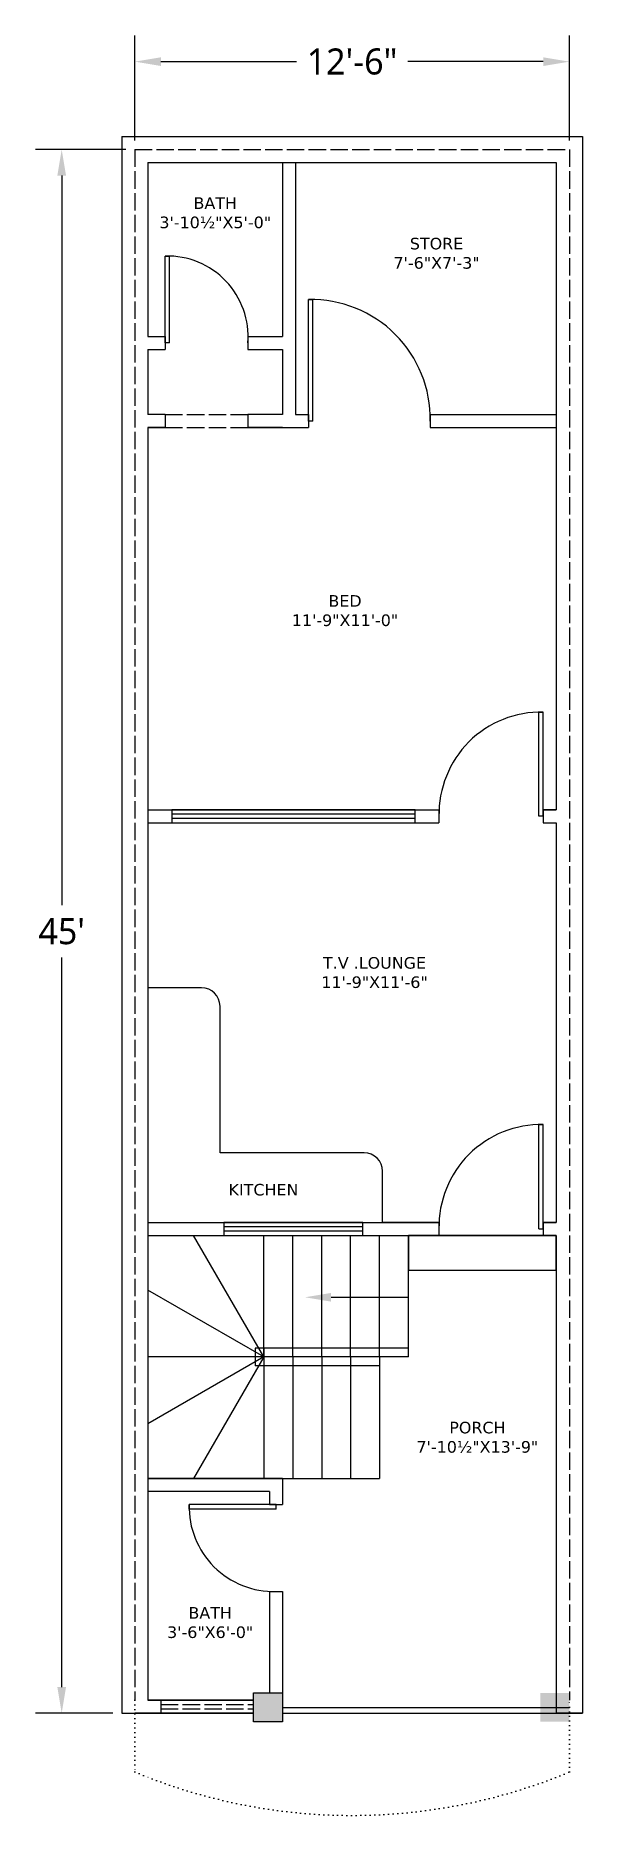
# Model space of a CAD drawing. Header units: inches. Extents: x -30 to 159, y -567 to 48.
import ezdxf

# ---------------------------------------------------------------- set-up
doc = ezdxf.new("R2010")
doc.units = ezdxf.units.IN
doc.header["$LTSCALE"] = 0.5
doc.header["$MEASUREMENT"] = 0
doc.linetypes.add('ACAD_ISO02W100', pattern=[15, 12, -3])
doc.linetypes.add('ACAD_ISO07W100', pattern=[3, 0, -3])
doc.styles.get("Standard").update_dxf_attribs({"font": 'Yu Gothic UI Semilight.ttf'})
doc.dimstyles.get("Standard").update_dxf_attribs({"dimscale": 50, "dimtxt": 0.18, "dimasz": 0.18, "dimexe": 0.18, "dimexo": 0.0625, "dimgap": 0.09, "dimtad": 0, "dimtih": 1, "dimtoh": 1, "dimdec": 8, "dimzin": 0, "dimdsep": 46, "dimlunit": 4, "dimtxsty": 'Standard', "dimcen": 0.09, "dimadec": 0, "dimazin": 2, "dimtfac": 1, "dimtdec": 8, "dimtofl": 0, "dimtmove": 0, "dimatfit": 3, "dimfxl": 1, "dimtolj": 1, "dimtzin": 0, "dimarcsym": 0})

# ---------------------------------------------------------------- blocks, each defined once
blk = doc.blocks.new('*D2')
at = {"color": 0, "lineweight": -2, "transparency": 16777216}
for p, q in [((1.63, 8.38), (-29.5, 8.38)), ((-20.5, -0.62), (-20.5, -252.55)), ((-20.5, -522.62), (-20.5, -270.7)), ((-2.87, -531.62), (-29.5, -531.62))]:
    blk.add_line(p, q, dxfattribs=at)
at = {"color": 0, "transparency": 16777216}
for points in [[(-22, -0.62), (-19, -0.62), (-20.5, 8.38)], [(-22, -522.62), (-19, -522.62), (-20.5, -531.62)]]:
    blk.add_solid(points, dxfattribs=at)
at = {"layer": 'Defpoints', "color": 0, "transparency": 16777216}
for p in [(4.75, 8.38), (-20.5, -531.62), (0.25, -531.62)]:
    blk.add_point(p, dxfattribs=at)
at = {"color": 0, "transparency": 16777216, "insert": (-20.5, -261.62), "char_height": 9, "attachment_point": 5}
blk.add_mtext("\\A1;45'", dxfattribs=at)
blk = doc.blocks.new('*D3')
at = {"color": 0, "lineweight": -2, "transparency": 16777216}
for p, q in [((4.75, 11.5), (4.75, 47.75)), ((154.75, 11.5), (154.75, 47.75)), ((13.75, 38.75), (60.54, 38.75)), ((145.75, 38.75), (98.96, 38.75))]:
    blk.add_line(p, q, dxfattribs=at)
at = {"color": 0, "transparency": 16777216}
for points in [[(13.75, 40.25), (13.75, 37.25), (4.75, 38.75)], [(145.75, 40.25), (145.75, 37.25), (154.75, 38.75)]]:
    blk.add_solid(points, dxfattribs=at)
at = {"layer": 'Defpoints', "color": 0, "transparency": 16777216}
for p in [(154.75, 38.75), (4.75, 8.38), (154.75, 8.38)]:
    blk.add_point(p, dxfattribs=at)
at = {"color": 0, "transparency": 16777216, "insert": (79.75, 38.75), "char_height": 9, "attachment_point": 5}
blk.add_mtext('\\A1;12\'-6"', dxfattribs=at)

msp = doc.modelspace()

# ---------------------------------------------------------------- hatches: boundary and pattern name
at = {"lineweight": 30}
h = msp.add_hatch(color=256, dxfattribs=at)
h.dxf.hatch_style = 1
h.paths.add_polyline_path([(55.75047888, -531.62326514), (55.75047888, -527.12326514), (55.75047888, -524.62326514), (45.75047888, -524.62326514), (45.75047888, -534.62326514), (55.75047888, -534.62326514)])
h = msp.add_hatch(color=256, dxfattribs=at)
h.dxf.hatch_style = 1
h.paths.add_polyline_path([(154.75047888, -531.62326514), (154.75047888, -527.12326514), (154.75047888, -524.62326514), (144.75047888, -524.62326514), (144.75047888, -534.62326514), (154.75047888, -534.62326514)])

# ---------------------------------------------------------------- linework, layer by layer
for p, q in [((0.25047888, 12.87673486), (0.25047888, -531.62326514)), ((0.25047888, 12.87673486), (159.25047888, 12.87673486)), ((159.25047888, 12.87673486), (159.25047888, -531.62326514)), ((9.25047888, 3.87673486), (9.25047888, -56.12326514)), ((9.25047888, 3.87673486), (150.25047888, 3.87673486)), ((9.25047888, 3.87673486), (55.75047888, 3.87673486)), ((55.75047888, 3.87673486), (55.75047888, -56.12326514)), ((60.25047888, 3.87673486), (60.25047888, -83.12326514)), ((150.25047888, 3.87673486), (150.25047888, -219.62326514)), ((15.25047888, -28.37326514), (16.75047888, -28.37326514)), ((64.75047888, -43.37326514), (66.25047888, -43.37326514)), ((9.25047888, -56.12326514), (15.25047888, -56.12326514)), ((9.25047888, -56.12326514), (13.75047888, -56.12326514)), ((9.25047888, -60.62326514), (15.25047888, -60.62326514)), ((9.25047888, -60.62326514), (9.25047888, -83.12326514)), ((13.75047888, -56.12326514), (15.25047888, -56.12326514)), ((15.25047888, -56.12326514), (15.25047888, -60.62326514)), ((16.75047888, -58.37326514), (15.25047888, -58.37326514)), ((43.75047888, -56.12326514), (43.75047888, -60.62326514)), ((43.75047888, -56.12326514), (55.75047888, -56.12326514)), ((43.75047888, -60.62326514), (55.75047888, -60.62326514)), ((55.75047888, -60.62326514), (55.75047888, -83.12326514)), ((15.25047888, -83.12326514), (9.25047888, -83.12326514)), ((15.25047888, -83.12326514), (15.25047888, -87.62326514)), ((55.75047888, -83.12326514), (43.75047888, -83.12326514)), ((43.75047888, -83.12326514), (43.75047888, -87.62326514)), ((60.25047888, -83.12326514), (64.75047888, -83.12326514)), ((60.25047888, -83.12326514), (64.75047888, -83.12326514)), ((64.75047888, -83.12326514), (64.75047888, -87.62326514)), ((106.75047888, -83.12326514), (106.75047888, -87.62326514)), ((106.75047888, -83.12326514), (150.25047888, -83.12326514)), ((9.25047888, -87.62326514), (9.25047888, -527.12326514)), ((9.25047888, -87.62326514), (15.25047888, -87.62326514)), ((15.25047888, -87.62326514), (9.25047888, -87.62326514)), ((55.75047888, -87.62326514), (43.75047888, -87.62326514)), ((43.75047888, -87.62326514), (64.75047888, -87.62326514)), ((55.75047888, -87.62326514), (64.75047888, -87.62326514)), ((106.75047888, -87.62326514), (150.25047888, -87.62326514)), ((106.75047888, -87.62326514), (150.25047888, -87.62326514)), ((144.25047888, -185.87326514), (145.75047888, -185.87326514)), ((9.25047888, -219.62326514), (109.75047888, -219.62326514)), ((59.50047888, -219.62326514), (17.50047888, -219.62326514)), ((101.5, -219.62326514), (17.50047888, -219.62326514)), ((59.50047888, -219.62326514), (101.50047888, -219.62326514)), ((109.75047888, -219.62326514), (109.75047888, -224.12326514)), ((150.25047888, -219.62326514), (145.75047888, -219.62326514)), ((145.75047888, -219.62326514), (145.75047888, -224.12326514)), ((145.75047888, -219.62326514), (150.25047888, -219.62326514)), ((9.25047888, -224.12326514), (109.75047888, -224.12326514)), ((17.50047888, -224.12326514), (101.5, -224.12326514)), ((145.75047888, -224.12326514), (150.25047888, -224.12326514)), ((150.25047888, -224.12326514), (150.25047888, -362.12326514)), ((27.79577971, -281.12326514), (9.25047888, -281.12326514)), ((34.15974074, -338.12326514), (34.15974074, -287.48722617)), ((144.25047888, -328.37326514), (145.75047888, -328.37326514)), ((83.88651785, -338.12326514), (34.15974074, -338.12326514)), ((90.25047888, -362.12326514), (90.25047888, -344.48722617)), ((9.25047888, -362.12326514), (109.75047888, -362.12326514)), ((9.25047888, -362.12326514), (34.15974074, -362.12326514)), ((59.50047888, -362.12326514), (35.50047888, -362.12326514)), ((83.5, -362.12326514), (35.50047888, -362.12326514)), ((59.50047888, -362.12326514), (83.50047888, -362.12326514)), ((109.75047888, -362.12326514), (90.25047888, -362.12326514)), ((150.25047888, -362.12326514), (145.75047888, -362.12326514)), ((150.25047888, -362.12326514), (145.75047888, -362.12326514)), ((145.75047888, -362.12326514), (145.75047888, -366.62326514)), ((145.75047888, -362.12326514), (150.25047888, -362.12326514)), ((9.25047888, -366.62326514), (150.25047888, -366.62326514)), ((35.50047888, -366.62326514), (83.5, -366.62326514)), ((150.25047888, -366.62326514), (99.25047888, -366.62326514)), ((150.25047888, -378.62326514), (150.25047888, -366.62326514)), ((150.25047888, -366.62326514), (150.25047888, -527.12326514)), ((49.25047888, -405.62326514), (49.25047888, -411.62326514)), ((55.75047888, -450.62326514), (9.25047888, -450.62326514)), ((55.75047888, -450.62326514), (55.75047888, -459.62326514)), ((51.25047888, -455.12326514), (9.25047888, -455.12326514)), ((23.50047888, -461.12326514), (23.50047888, -459.62326514)), ((51.25047888, -455.12326514), (51.25047888, -459.62326514)), ((51.25047888, -455.12326514), (51.25047888, -459.62326514)), ((51.25047888, -459.62326514), (55.75047888, -459.62326514)), ((51.25047888, -489.62326514), (55.75047888, -489.62326514)), ((51.25047888, -489.62326514), (51.25047888, -524.62326514)), ((55.75047888, -489.62326514), (55.75047888, -527.12326514)), ((45.75047888, -527.12326514), (9.25047888, -527.12326514)), ((45.75047888, -534.62326514), (45.75047888, -524.62326514)), ((45.75047888, -524.62326514), (55.75047888, -524.62326514)), ((55.75047888, -527.12326514), (55.75047888, -531.62326514)), ((150.25047888, -527.12326514), (150.25047888, -531.62326514)), ((0.25047888, -531.62326514), (9.25047888, -531.62326514)), ((45.75047888, -531.62326514), (4.75047888, -531.62326514)), ((9.25047888, -531.62326514), (45.75047888, -531.62326514)), ((55.75047888, -534.62326514), (45.75047888, -534.62326514)), ((55.75047888, -529.62326514), (154.75047888, -529.62326514)), ((55.75047888, -531.62326514), (55.75047888, -534.62326514)), ((55.75047888, -531.62326514), (159.25047888, -531.62326514)), ((154.75047888, -531.62326514), (150.25047888, -531.62326514)), ((150.25047888, -531.62326514), (159.25047888, -531.62326514)), ((159.25047888, -531.62326514), (154.75047888, -531.62326514))]:
    msp.add_line(p, q, dxfattribs=at)
at = {"linetype": 'ACAD_ISO02W100', "lineweight": 30}
for p, q in [((4.75047888, 8.37673486), (4.75047888, -527.12326514)), ((4.75047888, 8.37673486), (154.75047888, 8.37673486)), ((154.75047888, 8.37673486), (154.75047888, -527.12326514))]:
    msp.add_line(p, q, dxfattribs=at)
for p, q in [((15.25047888, -58.37326514), (15.25047888, -28.37326514)), ((16.75047888, -58.37326514), (16.75047888, -28.37326514)), ((64.75047888, -85.37326514), (64.75047888, -43.37326514)), ((66.25047888, -85.37326514), (66.25047888, -43.37326514)), ((66.25047888, -85.37326514), (64.75047888, -85.37326514)), ((144.25047888, -221.87326514), (144.25047888, -185.87326514)), ((145.75047888, -221.87326514), (145.75047888, -185.87326514)), ((17.50047888, -219.62326514), (17.50047888, -224.12326514)), ((101.5, -221.12326514), (17.50047888, -221.12326514)), ((101.5, -224.12326514), (101.5, -219.62326514)), ((101.5, -222.62326514), (17.50047888, -222.62326514)), ((145.75047888, -221.87326514), (144.25047888, -221.87326514)), ((144.25047888, -364.37326514), (144.25047888, -328.37326514)), ((145.75047888, -364.37326514), (145.75047888, -328.37326514)), ((35.50047888, -362.12326514), (35.50047888, -366.62326514)), ((83.5, -366.62326514), (83.5, -362.12326514)), ((109.75047888, -362.12326514), (109.75047888, -366.62326514)), ((49.25047888, -408.62326514), (25.00176758, -366.62326514)), ((83.5, -363.62326514), (35.50047888, -363.62326514)), ((83.5, -365.12326514), (35.50047888, -365.12326514)), ((49.25047888, -408.62326514), (49.25047888, -366.62326514)), ((59.25047888, -408.62326514), (59.25047888, -366.62326514)), ((69.25047888, -408.62326514), (69.25047888, -366.62326514)), ((79.25047888, -408.62326514), (79.25047888, -366.62326514)), ((89.25047888, -408.62326514), (89.25047888, -366.62326514)), ((99.25047888, -408.62326514), (99.25047888, -366.62326514)), ((99.25047888, -366.62326514), (99.25047888, -378.62326514)), ((150.25047888, -366.62326514), (99.25047888, -366.62326514)), ((144.25047888, -364.37326514), (145.75047888, -364.37326514)), ((99.25047888, -378.62326514), (150.25047888, -378.62326514)), ((49.25047888, -408.62326514), (9.25047888, -385.52925437)), ((72.5, -388), (99.25, -388)), ((99.25047888, -405.62326514), (46.25047888, -405.62326514)), ((46.25047888, -405.62326514), (46.25047888, -411.62326514)), ((99.25047888, -408.62326514), (9.25047888, -408.62326514)), ((49.25047888, -408.62326514), (9.25047888, -431.71727591)), ((49.25047888, -408.62326514), (25.00176758, -450.62326514)), ((89.25047888, -411.62326514), (46.25047888, -411.62326514)), ((49.25047888, -408.62326514), (49.25047888, -450.62326514)), ((59.25047888, -408.62326514), (59.25047888, -450.62326514)), ((69.25047888, -408.62326514), (69.25047888, -450.62326514)), ((79.25047888, -408.62326514), (79.25047888, -450.62326514)), ((89.25047888, -408.62326514), (89.25047888, -450.62326514)), ((9.25047888, -450.62326514), (89.25047888, -450.62326514)), ((53.50047888, -459.62326514), (23.50047888, -459.62326514)), ((53.50047888, -461.12326514), (53.50047888, -459.62326514)), ((53.50047888, -461.12326514), (23.50047888, -461.12326514)), ((9.25047888, -527.12326514), (13.75047888, -527.12326514)), ((13.75047888, -527.12326514), (13.75047888, -531.62326514)), ((13.75047888, -527.12326514), (45.75047888, -527.12326514))]:
    msp.add_line(p, q)
at = {"linetype": 'ACAD_ISO02W100'}
for p, q in [((15.25047888, -83.12326514), (43.75047888, -83.12326514)), ((15.25047888, -87.62326514), (43.75047888, -87.62326514)), ((13.75047888, -528.62326514), (45.75047888, -528.62326514)), ((13.75047888, -530.12326514), (45.75047888, -530.12326514))]:
    msp.add_line(p, q, dxfattribs=at)
at = {"linetype": 'ACAD_ISO07W100', "lineweight": 30}
for p, q in [((4.75047888, -527.12326514), (4.75047888, -551.92200199)), ((154.75047888, -551.92200199), (154.75047888, -527.12326514))]:
    msp.add_line(p, q, dxfattribs=at)
for centre, radius, start, end in [((16.00047888, -56.19826514), 27.83510598, 355.5184117814, 91.5439867898), ((65.50047888, -84.62326514), 41.25681762, 358.958373324, 91.041626676), ((145.00047888, -221.12326514), 35.25797782, 88.7811247649, 181.2188752351), ((145.00047888, -363.62326514), 35.25797782, 88.7811247649, 181.2188752351), ((52.75047888, -460.37326514), 29.2596138, 178.5311992856, 271.4688007144)]:
    msp.add_arc(centre, radius, start, end)
at = {"lineweight": 30}
for centre in [(27.79577971, -287.48722617), (83.88651785, -344.48722617)]:
    msp.add_arc(centre, 6.36396103, 0, 90, dxfattribs=at)
at = {"linetype": 'ACAD_ISO07W100', "lineweight": 30}
msp.add_arc((79.75047888, -372.24539301), 194.70152495, 247.3435327914, 292.6564672086, dxfattribs=at)
msp.add_solid([(72.5, -386.5), (72.5, -389.5), (63.5, -388)])

# ---------------------------------------------------------------- texts
at = {"lineweight": 30, "char_height": 4, "attachment_point": 1}
for s, insert in [('\\pxqc;{\\fVerdana|b0|i0|c0|p34;BATH\\P3\'-10½"X5\'-0"}', (11, -8.09179346)), ('\\pxqc;{\\fVerdana|b0|i0|c0|p34;STORE\\P7\'-6"X7\'-3"}', (87.40677117, -22.07972373)), ('\\pxqc;{\\fVerdana|b0|i0|c0|p34;BED\\P11\'-9"X11\'-0"}', (55.80024918, -145.5)), ('\\pxqc;{\\fVerdana|b0|i0|c0|p34;T.V .LOUNGE\\P11\'-9"X11\'-6"}', (66, -270.5)), ('\\pxqc;{\\fVerdana|b0|i0|c0|p34;KITCHEN}', (27.66044245, -348.83801655)), ('\\pxqc;{\\fVerdana|b0|i0|c0|p34;PORCH\\P7\'-10½"X13\'-9"}', (101.5, -431)), ('\\pxqc;{\\fVerdana|b0|i0|c0|p34;BATH\\P3\'-6"X6\'-0"}', (9.25047888, -495))]:
    msp.add_mtext_dynamic_manual_height_columns(s, width=43, gutter_width=1, heights=[0], dxfattribs=dict(at, insert=insert))

# ---------------------------------------------------------------- dimensions: what is measured, and where the dimension line sits
dim = msp.add_linear_dim(base=(154.7504788834, 38.7519531031), p1=(4.7504788834, 8.376734858), p2=(154.7504788834, 8.376734858), dimstyle='Standard')
dim.commit()
dim.dimension.update_dxf_attribs({"geometry": '*D3', "text_midpoint": (79.7504788834, 38.7519531031)})
dim = msp.add_linear_dim(base=(-20.5045865946, -531.623265142), p1=(4.7504788834, 8.376734858), p2=(0.2504788834, -531.623265142), angle=90, dimstyle='Standard')
dim.commit()
dim.dimension.update_dxf_attribs({"geometry": '*D2', "text_midpoint": (-20.5045865946, -261.623265142)})

doc.saveas('drawing.dxf')
